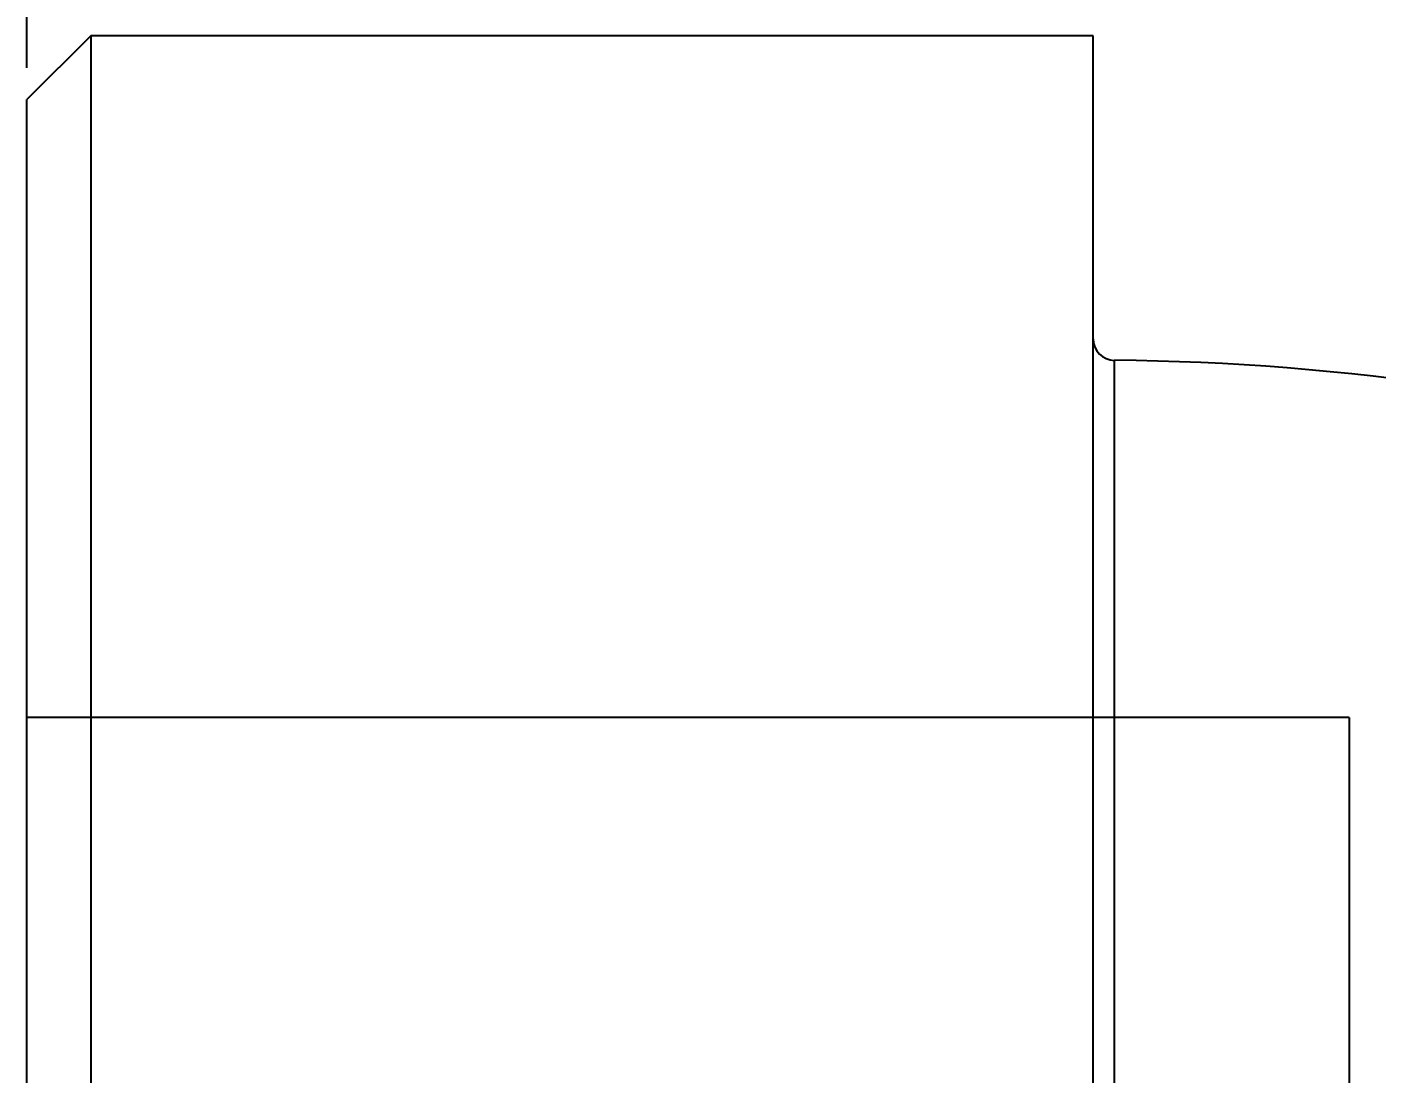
# Model space of a CAD drawing. Header units: millimetres. Extents: x 1044 to 1544, y -1743 to -1389.
# Drawn here: x 1257.83 to 1289.46, y -1531.65 to -1507.11 of the extents above; entities that cross this region are included whole.
import ezdxf
from ezdxf.lldxf.tags import DXFTag

# ---------------------------------------------------------------- set-up
doc = ezdxf.new("R2010")
doc.units = ezdxf.units.MM
doc.layers.add('21', color=7, linetype='Continuous', true_color=0xffffff)
doc.layers.add('dim', color=82, linetype='Continuous', lineweight=9)
doc.styles.add('Capful-A', font='')
doc.styles.get('Capful-A').set_extended_font_data('Microsoft YaHei')
tags = doc.linetypes.add('DASHED', pattern=[25.72, 12.86, -12.86]).pattern_tags.tags
tags[6:7] = [DXFTag(74, 4), DXFTag(75, 0), DXFTag(340, '0'), DXFTag(46, 0.0), DXFTag(50, 0.0), DXFTag(44, 0.0), DXFTag(45, 0.0)]
tags[4:5] = [DXFTag(74, 4), DXFTag(75, 0), DXFTag(340, '0'), DXFTag(46, 0.0), DXFTag(50, 0.0), DXFTag(44, 0.0), DXFTag(45, 0.0)]
doc.dimstyles.new('Capful-A-1.5', dxfattribs={"dimscale": 1.5, "dimtxt": 2.5, "dimasz": 2.5, "dimexe": 1.5, "dimexo": 1, "dimgap": 1.5, "dimtad": 0, "dimdsep": 46, "dimtxsty": 'Capful-A', "dimcen": 0, "dimclrt": 2, "dimazin": 2, "dimtfac": 1, "dimtmove": 0, "dimatfit": 3, "dimfxl": 0, "dimtolj": 1, "dimtzin": 0, "dimarcsym": 0})

# ---------------------------------------------------------------- blocks, each defined once
blk = doc.blocks.new('*D258')
at = {"layer": 'Defpoints', "color": 0, "transparency": 16777216}
for p in [(1348.631, -1492.037), (1257.828, -1508.817), (1348.631, -1572.317)]:
    blk.add_point(p, dxfattribs=at)
at = {"layer": 'dim', "color": 0, "lineweight": -2, "transparency": 16777216}
for p, q in [((1257.828, -1508.067), (1257.828, -1491.288)), ((1348.631, -1571.567), (1348.631, -1491.288)), ((1260.828, -1492.037), (1297.761, -1492.037)), ((1345.631, -1492.037), (1308.697, -1492.037))]:
    blk.add_line(p, q, dxfattribs=at)
at = {"layer": 'dim', "color": 0, "transparency": 16777216}
for points in [[(1260.828, -1491.537), (1260.828, -1492.537), (1257.828, -1492.037)], [(1345.631, -1491.537), (1345.631, -1492.537), (1348.631, -1492.037)]]:
    blk.add_solid(points, dxfattribs=at)
at = {"layer": 'dim', "color": 2, "transparency": 16777216, "insert": (1303.229, -1492.037), "char_height": 3.75, "attachment_point": 5, "style": 'Capful-A', "bg_fill": 3, "box_fill_scale": 1.1, "bg_fill_color": 256, "bg_fill_true_color": 13158600, "bg_fill_transparency": 0}
blk.add_mtext('\\A1;90.8', dxfattribs=at)
blk = doc.blocks.new('*D259')
at = {"layer": 'Defpoints', "color": 0, "transparency": 16777216}
for p in [(1257.828, -1501.163), (1282.828, -1507.317), (1257.828, -1508.817)]:
    blk.add_point(p, dxfattribs=at)
at = {"layer": 'dim', "color": 0, "lineweight": -2, "transparency": 16777216}
for p, q in [((1257.828, -1508.067), (1257.828, -1500.413)), ((1282.828, -1506.567), (1282.828, -1500.413)), ((1260.828, -1501.163), (1266.993, -1501.163)), ((1279.828, -1501.163), (1273.663, -1501.163))]:
    blk.add_line(p, q, dxfattribs=at)
at = {"layer": 'dim', "color": 0, "transparency": 16777216}
for points in [[(1260.828, -1500.663), (1260.828, -1501.663), (1257.828, -1501.163)], [(1279.828, -1500.663), (1279.828, -1501.663), (1282.828, -1501.163)]]:
    blk.add_solid(points, dxfattribs=at)
at = {"layer": 'dim', "color": 2, "transparency": 16777216, "insert": (1270.328, -1501.163), "char_height": 3.75, "attachment_point": 5, "style": 'Capful-A', "bg_fill": 3, "box_fill_scale": 1.1, "bg_fill_color": 256, "bg_fill_true_color": 13158600, "bg_fill_transparency": 0}
blk.add_mtext('\\A1;25', dxfattribs=at)

msp = doc.modelspace()

# ---------------------------------------------------------------- linework, layer by layer
at = {"layer": '21', "color": 7, "linetype": 'Continuous'}
for p, q in [((1259.328, -1507.317), (1257.828, -1508.817)), ((1259.328, -1507.317), (1259.328, -1545.695)), ((1282.828, -1507.317), (1259.328, -1507.317)), ((1282.828, -1637.317), (1282.828, -1507.317)), ((1257.828, -1551.526), (1257.828, -1508.817)), ((1283.326, -1572.317), (1283.326, -1514.933))]:
    msp.add_line(p, q, dxfattribs=at)
at = {"layer": '21', "color": 8, "linetype": 'DASHED'}
for q in [(1257.828, -1523.317), (1288.828, -1532.317)]:
    msp.add_line((1288.828, -1523.317), q, dxfattribs=at)
at = {"layer": '21', "color": 7, "linetype": 'Continuous'}
for centre, radius, start, end in [((1283.331, -1514.431), 0.503, 180, 269.5026), ((1282.828, -1572.317), 57.386, 57.23074, 89.50263)]:
    msp.add_arc(centre, radius, start, end, dxfattribs=at)

# ---------------------------------------------------------------- next in the draw order: dimensions: what is measured, and where the dimension line sits
at = {"layer": 'dim'}
dim = msp.add_linear_dim(base=(1348.631, -1492.037), p1=(1257.828, -1508.817), p2=(1348.631, -1572.317), dimstyle='Capful-A-1.5', override={"dimasz": 2, "dimexe": 0.49975, "dimexo": 0.49975, "dimgap": 0.49975}, dxfattribs=at)
dim.commit()
dim.dimension.update_dxf_attribs({"geometry": '*D258', "text_midpoint": (1303.229, -1492.037)})

# ---------------------------------------------------------------- next in the draw order: dimensions: what is measured, and where the dimension line sits
dim = msp.add_linear_dim(base=(1257.828, -1501.163), p1=(1282.828, -1507.317), p2=(1257.828, -1508.817), dimstyle='Capful-A-1.5', override={"dimasz": 2, "dimexe": 0.49975, "dimexo": 0.49975, "dimgap": 0.49975}, dxfattribs=at)
dim.commit()
dim.dimension.update_dxf_attribs({"geometry": '*D259', "text_midpoint": (1270.328, -1501.163)})

doc.saveas('drawing.dxf')
